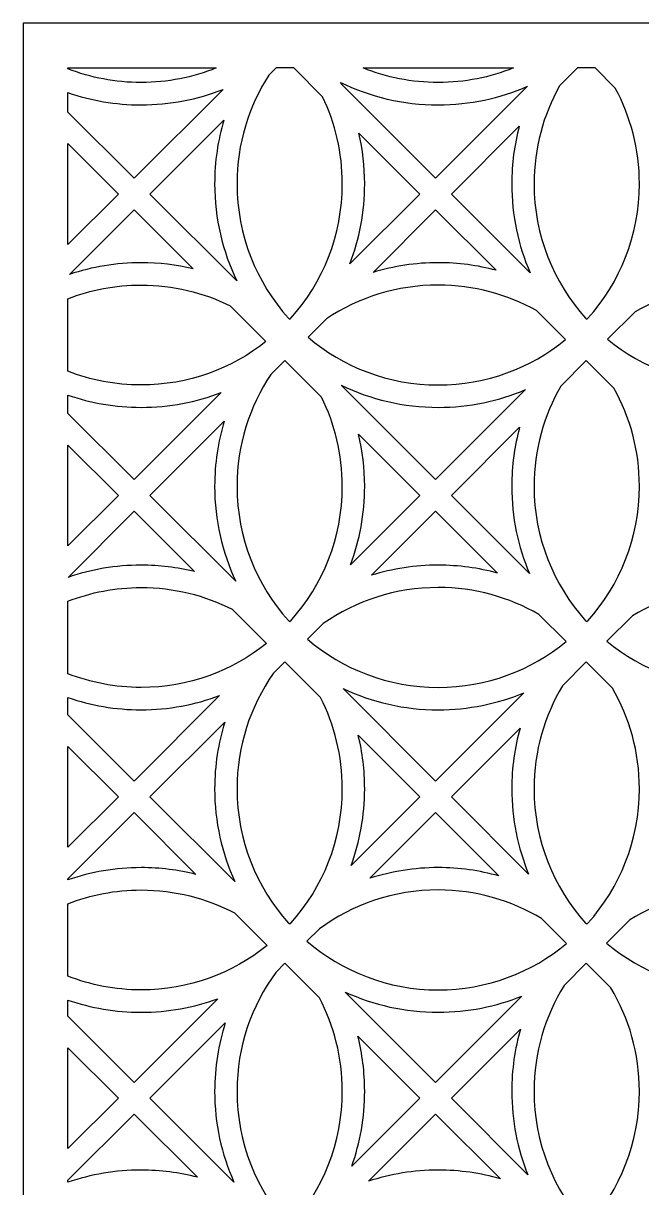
# Model space of a CAD drawing. Header units: centimetres. Extents: x -21.5 to -16.8, y -9 to 9.
# Drawn here: x -21.462 to -18.996, y 4.359 to 9.001 of the extents above; entities that cross this region are included whole.
import ezdxf

# ---------------------------------------------------------------- set-up
doc = ezdxf.new("R2010")
doc.units = ezdxf.units.CM
doc.header["$MEASUREMENT"] = 0
doc.layers.add('layer 1', color=7, linetype='Continuous')

msp = doc.modelspace()

# ---------------------------------------------------------------- linework, layer by layer
at = {"layer": 'layer 1', "color": 250}
for points, knots in [([(-21.46152, -9.00021), (-21.46152, -9.00021), (-21.46152, -8.8791), (-21.46152, -8.8791), (-21.46152, -8.8791), (-21.46152, -8.8791), (-21.46152, -8.15456), (-21.46152, -8.15456), (-21.46152, -8.15456), (-21.46152, -8.15456), (-21.46152, -7.9634), (-21.46152, -7.9634), (-21.46152, -7.9634), (-21.46152, -7.9634), (-21.46152, -7.86883), (-21.46152, -7.86883), (-21.46152, -7.86883), (-21.46152, -7.86883), (-21.46152, -7.67766), (-21.46152, -7.67766), (-21.46152, -7.67766), (-21.46152, -7.67766), (-21.46152, -6.94883), (-21.46152, -6.94883), (-21.46152, -6.94883), (-21.46152, -6.94883), (-21.46152, -6.7577), (-21.46152, -6.7577), (-21.46152, -6.7577), (-21.46152, -6.7577), (-21.46152, -6.66312), (-21.46152, -6.66312), (-21.46152, -6.66312), (-21.46152, -6.66312), (-21.46152, -6.47189), (-21.46152, -6.47189), (-21.46152, -6.47189), (-21.46152, -6.47189), (-21.46152, -5.7432), (-21.46152, -5.7432), (-21.46152, -5.7432), (-21.46152, -5.7432), (-21.46152, -5.55199), (-21.46152, -5.55199), (-21.46152, -5.55199), (-21.46152, -5.55199), (-21.46152, -5.45741), (-21.46152, -5.45741), (-21.46152, -5.45741), (-21.46152, -5.45741), (-21.46152, -5.26631), (-21.46152, -5.26631), (-21.46152, -5.26631), (-21.46152, -5.26631), (-21.46152, -4.53748), (-21.46152, -4.53748), (-21.46152, -4.53748), (-21.46152, -4.53748), (-21.46152, -4.34628), (-21.46152, -4.34628), (-21.46152, -4.34628), (-21.46152, -4.34628), (-21.46152, -4.2517), (-21.46152, -4.2517), (-21.46152, -4.2517), (-21.46152, -4.2517), (-21.46152, -4.06049), (-21.46152, -4.06049), (-21.46152, -4.06049), (-21.46152, -4.06049), (-21.46152, -3.33171), (-21.46152, -3.33171), (-21.46152, -3.33171), (-21.46152, -3.33171), (-21.46152, -3.14057), (-21.46152, -3.14057), (-21.46152, -3.14057), (-21.46152, -3.14057), (-21.46152, -3.04599), (-21.46152, -3.04599), (-21.46152, -3.04599), (-21.46152, -3.04599), (-21.46152, -2.85482), (-21.46152, -2.85482), (-21.46152, -2.85482), (-21.46152, -2.85482), (-21.46152, -2.12608), (-21.46152, -2.12608), (-21.46152, -2.12608), (-21.46152, -2.12608), (-21.46152, -1.93486), (-21.46152, -1.93486), (-21.46152, -1.93486), (-21.46152, -1.93486), (-21.46152, -1.84028), (-21.46152, -1.84028), (-21.46152, -1.84028), (-21.46152, -1.84028), (-21.46152, -1.6491), (-21.46152, -1.6491), (-21.46152, -1.6491), (-21.46152, -1.6491), (-21.46152, -0.92028), (-21.46152, -0.92028), (-21.46152, -0.92028), (-21.46152, -0.92028), (-21.46152, -0.72915), (-21.46152, -0.72915), (-21.46152, -0.72915), (-21.46152, -0.72915), (-21.46152, -0.63457), (-21.46152, -0.63457), (-21.46152, -0.63457), (-21.46152, -0.63457), (-21.46152, -0.44337), (-21.46152, -0.44337), (-21.46152, -0.44337), (-21.46152, -0.44337), (-21.46152, 0.28533), (-21.46152, 0.28533), (-21.46152, 0.28533), (-21.46152, 0.28533), (-21.46152, 0.47656), (-21.46152, 0.47656), (-21.46152, 0.47656), (-21.46152, 0.47656), (-21.46152, 0.57114), (-21.46152, 0.57114), (-21.46152, 0.57114), (-21.46152, 0.57114), (-21.46152, 0.76231), (-21.46152, 0.76231), (-21.46152, 0.76231), (-21.46152, 0.76231), (-21.46152, 1.49051), (-21.46152, 1.49051), (-21.46152, 1.49051), (-21.46152, 1.49051), (-21.46152, 1.68227), (-21.46152, 1.68227), (-21.46152, 1.68227), (-21.46152, 1.68227), (-21.46152, 1.77685), (-21.46152, 1.77685), (-21.46152, 1.77685), (-21.46152, 1.77685), (-21.46152, 1.96797), (-21.46152, 1.96797), (-21.46152, 1.96797), (-21.46152, 1.96797), (-21.46152, 2.69195), (-21.46152, 2.69195), (-21.46152, 2.69195), (-21.46152, 2.69195), (-21.46152, 2.88798), (-21.46152, 2.88798), (-21.46152, 2.88798), (-21.46152, 2.88798), (-21.46152, 2.98256), (-21.46152, 2.98256), (-21.46152, 2.98256), (-21.46152, 2.98256), (-21.46152, 3.17371), (-21.46152, 3.17371), (-21.46152, 3.17371), (-21.46152, 3.17371), (-21.46152, 3.89339), (-21.46152, 3.89339), (-21.46152, 3.89339), (-21.46152, 3.89339), (-21.46152, 4.09369), (-21.46152, 4.09369), (-21.46152, 4.09369), (-21.46152, 4.09369), (-21.46152, 4.18826), (-21.46152, 4.18826), (-21.46152, 4.18826), (-21.46152, 4.18826), (-21.46152, 4.37942), (-21.46152, 4.37942), (-21.46152, 4.37942), (-21.46152, 4.37942), (-21.46152, 5.09483), (-21.46152, 5.09483), (-21.46152, 5.09483), (-21.46152, 5.09483), (-21.46152, 5.2994), (-21.46152, 5.2994), (-21.46152, 5.2994), (-21.46152, 5.2994), (-21.46152, 5.39397), (-21.46152, 5.39397), (-21.46152, 5.39397), (-21.46152, 5.39397), (-21.46152, 5.58508), (-21.46152, 5.58508), (-21.46152, 5.58508), (-21.46152, 5.58508), (-21.46152, 6.29628), (-21.46152, 6.29628), (-21.46152, 6.29628), (-21.46152, 6.29628), (-21.46152, 6.50511), (-21.46152, 6.50511), (-21.46152, 6.50511), (-21.46152, 6.50511), (-21.46152, 6.59968), (-21.46152, 6.59968), (-21.46152, 6.59968), (-21.46152, 6.59968), (-21.46152, 6.79088), (-21.46152, 6.79088), (-21.46152, 6.79088), (-21.46152, 6.79088), (-21.46152, 7.49772), (-21.46152, 7.49772), (-21.46152, 7.49772), (-21.46152, 7.49772), (-21.46152, 7.71082), (-21.46152, 7.71082), (-21.46152, 7.71082), (-21.46152, 7.71082), (-21.46152, 7.80534), (-21.46152, 7.80534), (-21.46152, 7.80534), (-21.46152, 7.80534), (-21.46152, 7.99654), (-21.46152, 7.99654), (-21.46152, 7.99654), (-21.46152, 7.99654), (-21.46152, 8.69916), (-21.46152, 8.69916), (-21.46152, 8.69916), (-21.46152, 8.69916), (-21.46152, 8.91653), (-21.46152, 8.91653), (-21.46152, 8.91653), (-21.46152, 8.91653), (-21.46152, 9.00077), (-21.46152, 9.00077), (-21.46152, 9.00077), (-21.46152, 9.00077), (-20.56169, 9.00077), (-20.56169, 9.00077), (-20.56169, 9.00077), (-20.56169, 9.00077), (-20.27582, 9.00077), (-20.27582, 9.00077), (-20.27582, 9.00077), (-20.27582, 9.00077), (-19.36025, 9.00077), (-19.36025, 9.00077), (-19.36025, 9.00077), (-19.36025, 9.00077), (-19.07437, 9.00077), (-19.07437, 9.00077), (-19.07437, 9.00077), (-19.07437, 9.00077), (-18.15881, 9.00077), (-18.15881, 9.00077), (-18.15881, 9.00077), (-18.15881, 9.00077), (-17.87293, 9.00077), (-17.87293, 9.00077), (-17.87293, 9.00077), (-17.87293, 9.00077), (-16.95736, 9.00077), (-16.95736, 9.00077), (-16.95736, 9.00077), (-16.95736, 9.00077), (-16.7979, 9.00077), (-16.7979, 9.00077), (-16.7979, 9.00077), (-16.7979, 9.00077), (-16.7979, 8.84131), (-16.7979, 8.84131), (-16.7979, 8.84131), (-16.7979, 8.84131), (-16.7979, 7.87926), (-16.7979, 7.87926), (-16.7979, 7.87926), (-16.7979, 7.87926), (-16.7979, 7.63699), (-16.7979, 7.63699), (-16.7979, 7.63699), (-16.7979, 7.63699), (-16.7979, 6.67355), (-16.7979, 6.67355), (-16.7979, 6.67355), (-16.7979, 6.67355), (-16.7979, 6.43121), (-16.7979, 6.43121), (-16.7979, 6.43121), (-16.7979, 6.43121), (-16.7979, 5.46784), (-16.7979, 5.46784), (-16.7979, 5.46784), (-16.7979, 5.46784), (-16.7979, 5.22553), (-16.7979, 5.22553), (-16.7979, 5.22553), (-16.7979, 5.22553), (-16.7979, 4.26213), (-16.7979, 4.26213), (-16.7979, 4.26213), (-16.7979, 4.26213), (-16.7979, 4.01986), (-16.7979, 4.01986), (-16.7979, 4.01986), (-16.7979, 4.01986), (-16.7979, 3.05645), (-16.7979, 3.05645), (-16.7979, 3.05645), (-16.7979, 3.05645), (-16.7979, 2.81414), (-16.7979, 2.81414), (-16.7979, 2.81414), (-16.7979, 2.81414), (-16.7979, 1.85075), (-16.7979, 1.85075), (-16.7979, 1.85075), (-16.7979, 1.85075), (-16.7979, 1.60839), (-16.7979, 1.60839), (-16.7979, 1.60839), (-16.7979, 1.60839), (-16.7979, 0.64502), (-16.7979, 0.64502), (-16.7979, 0.64502), (-16.7979, 0.64502), (-16.7979, 0.40266), (-16.7979, 0.40266), (-16.7979, 0.40266), (-16.7979, 0.40266), (-16.7979, -0.5607), (-16.7979, -0.5607), (-16.7979, -0.5607), (-16.7979, -0.5607), (-16.7979, -0.80306), (-16.7979, -0.80306), (-16.7979, -0.80306), (-16.7979, -0.80306), (-16.7979, -1.76645), (-16.7979, -1.76645), (-16.7979, -1.76645), (-16.7979, -1.76645), (-16.7979, -2.00875), (-16.7979, -2.00875), (-16.7979, -2.00875), (-16.7979, -2.00875), (-16.7979, -2.97215), (-16.7979, -2.97215), (-16.7979, -2.97215), (-16.7979, -2.97215), (-16.7979, -3.21441), (-16.7979, -3.21441), (-16.7979, -3.21441), (-16.7979, -3.21441), (-16.7979, -4.17782), (-16.7979, -4.17782), (-16.7979, -4.17782), (-16.7979, -4.17782), (-16.7979, -4.4201), (-16.7979, -4.4201), (-16.7979, -4.4201), (-16.7979, -4.4201), (-16.7979, -5.38351), (-16.7979, -5.38351), (-16.7979, -5.38351), (-16.7979, -5.38351), (-16.7979, -5.62586), (-16.7979, -5.62586), (-16.7979, -5.62586), (-16.7979, -5.62586), (-16.7979, -6.58922), (-16.7979, -6.58922), (-16.7979, -6.58922), (-16.7979, -6.58922), (-16.7979, -6.83158), (-16.7979, -6.83158), (-16.7979, -6.83158), (-16.7979, -6.83158), (-16.7979, -7.79495), (-16.7979, -7.79495), (-16.7979, -7.79495), (-16.7979, -7.79495), (-16.7979, -8.03731), (-16.7979, -8.03731), (-16.7979, -8.03731), (-16.7979, -8.03731), (-16.7979, -9.00021), (-16.7979, -9.00021), (-16.7979, -9.00021), (-16.7979, -9.00021), (-16.85199, -9.00021), (-16.85199, -9.00021), (-16.85199, -9.00021), (-16.85199, -9.00021), (-17.09476, -9.00021), (-17.09476, -9.00021), (-17.09476, -9.00021), (-17.09476, -9.00021), (-17.78354, -9.00021), (-17.78354, -9.00021), (-17.78354, -9.00021), (-17.78354, -9.00021), (-17.98178, -9.00021), (-17.98178, -9.00021), (-17.98178, -9.00021), (-17.98178, -9.00021), (-18.05343, -9.00021), (-18.05343, -9.00021), (-18.05343, -9.00021), (-18.05343, -9.00021), (-18.27897, -9.00021), (-18.27897, -9.00021), (-18.27897, -9.00021), (-18.27897, -9.00021), (-18.96772, -9.00021), (-18.96772, -9.00021), (-18.96772, -9.00021), (-18.96772, -9.00021), (-19.17975, -9.00021), (-19.17975, -9.00021), (-19.17975, -9.00021), (-19.17975, -9.00021), (-19.25487, -9.00021), (-19.25487, -9.00021), (-19.25487, -9.00021), (-19.25487, -9.00021), (-19.46325, -9.00021), (-19.46325, -9.00021), (-19.46325, -9.00021), (-19.46325, -9.00021), (-20.15197, -9.00021), (-20.15197, -9.00021), (-20.15197, -9.00021), (-20.15197, -9.00021), (-20.38119, -9.00021), (-20.38119, -9.00021), (-20.38119, -9.00021), (-20.38119, -9.00021), (-20.44915, -9.00021), (-20.44915, -9.00021), (-20.44915, -9.00021), (-20.44915, -9.00021), (-20.64745, -9.00021), (-20.64745, -9.00021), (-20.64745, -9.00021), (-20.64745, -9.00021), (-21.33629, -9.00021), (-21.33629, -9.00021), (-21.33629, -9.00021), (-21.33629, -9.00021), (-21.46152, -9.00021), (-21.46152, -9.00021)], [0, 0, 0, 0, 0.0086957, 0.0086957, 0.0086957, 0.0086957, 0.0173913, 0.0173913, 0.0173913, 0.0173913, 0.026087, 0.026087, 0.026087, 0.026087, 0.0347826, 0.0347826, 0.0347826, 0.0347826, 0.0434783, 0.0434783, 0.0434783, 0.0434783, 0.0521739, 0.0521739, 0.0521739, 0.0521739, 0.0608696, 0.0608696, 0.0608696, 0.0608696, 0.0695652, 0.0695652, 0.0695652, 0.0695652, 0.0782609, 0.0782609, 0.0782609, 0.0782609, 0.0869565, 0.0869565, 0.0869565, 0.0869565, 0.0956522, 0.0956522, 0.0956522, 0.0956522, 0.1043478, 0.1043478, 0.1043478, 0.1043478, 0.1130435, 0.1130435, 0.1130435, 0.1130435, 0.1217391, 0.1217391, 0.1217391, 0.1217391, 0.1304348, 0.1304348, 0.1304348, 0.1304348, 0.1391304, 0.1391304, 0.1391304, 0.1391304, 0.1478261, 0.1478261, 0.1478261, 0.1478261, 0.1565217, 0.1565217, 0.1565217, 0.1565217, 0.1652174, 0.1652174, 0.1652174, 0.1652174, 0.173913, 0.173913, 0.173913, 0.173913, 0.1826087, 0.1826087, 0.1826087, 0.1826087, 0.1913043, 0.1913043, 0.1913043, 0.1913043, 0.2, 0.2, 0.2, 0.2, 0.2086957, 0.2086957, 0.2086957, 0.2086957, 0.2173913, 0.2173913, 0.2173913, 0.2173913, 0.226087, 0.226087, 0.226087, 0.226087, 0.2347826, 0.2347826, 0.2347826, 0.2347826, 0.2434783, 0.2434783, 0.2434783, 0.2434783, 0.2521739, 0.2521739, 0.2521739, 0.2521739, 0.2608696, 0.2608696, 0.2608696, 0.2608696, 0.2695652, 0.2695652, 0.2695652, 0.2695652, 0.2782609, 0.2782609, 0.2782609, 0.2782609, 0.2869565, 0.2869565, 0.2869565, 0.2869565, 0.2956522, 0.2956522, 0.2956522, 0.2956522, 0.3043478, 0.3043478, 0.3043478, 0.3043478, 0.3130435, 0.3130435, 0.3130435, 0.3130435, 0.3217391, 0.3217391, 0.3217391, 0.3217391, 0.3304348, 0.3304348, 0.3304348, 0.3304348, 0.3391304, 0.3391304, 0.3391304, 0.3391304, 0.3478261, 0.3478261, 0.3478261, 0.3478261, 0.3565217, 0.3565217, 0.3565217, 0.3565217, 0.3652174, 0.3652174, 0.3652174, 0.3652174, 0.373913, 0.373913, 0.373913, 0.373913, 0.3826087, 0.3826087, 0.3826087, 0.3826087, 0.3913043, 0.3913043, 0.3913043, 0.3913043, 0.4, 0.4, 0.4, 0.4, 0.4086957, 0.4086957, 0.4086957, 0.4086957, 0.4173913, 0.4173913, 0.4173913, 0.4173913, 0.426087, 0.426087, 0.426087, 0.426087, 0.4347826, 0.4347826, 0.4347826, 0.4347826, 0.4434783, 0.4434783, 0.4434783, 0.4434783, 0.4521739, 0.4521739, 0.4521739, 0.4521739, 0.4608696, 0.4608696, 0.4608696, 0.4608696, 0.4695652, 0.4695652, 0.4695652, 0.4695652, 0.4782609, 0.4782609, 0.4782609, 0.4782609, 0.4869565, 0.4869565, 0.4869565, 0.4869565, 0.4956522, 0.4956522, 0.4956522, 0.4956522, 0.5043478, 0.5043478, 0.5043478, 0.5043478, 0.5130435, 0.5130435, 0.5130435, 0.5130435, 0.5217391, 0.5217391, 0.5217391, 0.5217391, 0.5304348, 0.5304348, 0.5304348, 0.5304348, 0.5391304, 0.5391304, 0.5391304, 0.5391304, 0.5478261, 0.5478261, 0.5478261, 0.5478261, 0.5565217, 0.5565217, 0.5565217, 0.5565217, 0.5652174, 0.5652174, 0.5652174, 0.5652174, 0.573913, 0.573913, 0.573913, 0.573913, 0.5826087, 0.5826087, 0.5826087, 0.5826087, 0.5913043, 0.5913043, 0.5913043, 0.5913043, 0.6, 0.6, 0.6, 0.6, 0.6086957, 0.6086957, 0.6086957, 0.6086957, 0.6173913, 0.6173913, 0.6173913, 0.6173913, 0.626087, 0.626087, 0.626087, 0.626087, 0.6347826, 0.6347826, 0.6347826, 0.6347826, 0.6434783, 0.6434783, 0.6434783, 0.6434783, 0.6521739, 0.6521739, 0.6521739, 0.6521739, 0.6608696, 0.6608696, 0.6608696, 0.6608696, 0.6695652, 0.6695652, 0.6695652, 0.6695652, 0.6782609, 0.6782609, 0.6782609, 0.6782609, 0.6869565, 0.6869565, 0.6869565, 0.6869565, 0.6956522, 0.6956522, 0.6956522, 0.6956522, 0.7043478, 0.7043478, 0.7043478, 0.7043478, 0.7130435, 0.7130435, 0.7130435, 0.7130435, 0.7217391, 0.7217391, 0.7217391, 0.7217391, 0.7304348, 0.7304348, 0.7304348, 0.7304348, 0.7391304, 0.7391304, 0.7391304, 0.7391304, 0.7478261, 0.7478261, 0.7478261, 0.7478261, 0.7565217, 0.7565217, 0.7565217, 0.7565217, 0.7652174, 0.7652174, 0.7652174, 0.7652174, 0.773913, 0.773913, 0.773913, 0.773913, 0.7826087, 0.7826087, 0.7826087, 0.7826087, 0.7913043, 0.7913043, 0.7913043, 0.7913043, 0.8, 0.8, 0.8, 0.8, 0.8086957, 0.8086957, 0.8086957, 0.8086957, 0.8173913, 0.8173913, 0.8173913, 0.8173913, 0.826087, 0.826087, 0.826087, 0.826087, 0.8347826, 0.8347826, 0.8347826, 0.8347826, 0.8434783, 0.8434783, 0.8434783, 0.8434783, 0.8521739, 0.8521739, 0.8521739, 0.8521739, 0.8608696, 0.8608696, 0.8608696, 0.8608696, 0.8695652, 0.8695652, 0.8695652, 0.8695652, 0.8782609, 0.8782609, 0.8782609, 0.8782609, 0.8869565, 0.8869565, 0.8869565, 0.8869565, 0.8956522, 0.8956522, 0.8956522, 0.8956522, 0.9043478, 0.9043478, 0.9043478, 0.9043478, 0.9130435, 0.9130435, 0.9130435, 0.9130435, 0.9217391, 0.9217391, 0.9217391, 0.9217391, 0.9304348, 0.9304348, 0.9304348, 0.9304348, 0.9391304, 0.9391304, 0.9391304, 0.9391304, 0.9478261, 0.9478261, 0.9478261, 0.9478261, 0.9565217, 0.9565217, 0.9565217, 0.9565217, 0.9652174, 0.9652174, 0.9652174, 0.9652174, 0.973913, 0.973913, 0.973913, 0.973913, 0.9826087, 0.9826087, 0.9826087, 0.9826087, 1, 1, 1, 1]), ([(-21.2833, 8.81927), (-21.19296, 8.78401), (-21.09466, 8.76464), (-20.99186, 8.76464), (-20.99186, 8.76464), (-20.88591, 8.76464), (-20.78476, 8.7852), (-20.69217, 8.82254), (-20.69217, 8.82254), (-20.69217, 8.82254), (-21.2833, 8.82254), (-21.2833, 8.82254), (-21.2833, 8.82254), (-21.2833, 8.82254), (-21.2833, 8.81927), (-21.2833, 8.81927)], [0, 0, 0, 0, 0.2, 0.2, 0.2, 0.2, 0.4, 0.4, 0.4, 0.4, 0.6, 0.6, 0.6, 0.6, 1, 1, 1, 1]), ([(-20.60963, 8.36096), (-20.60963, 8.52026), (-20.56316, 8.66872), (-20.48304, 8.79354), (-20.48304, 8.79354), (-20.48304, 8.79354), (-20.45404, 8.82254), (-20.45404, 8.82254), (-20.45404, 8.82254), (-20.45404, 8.82254), (-20.38346, 8.82254), (-20.38346, 8.82254), (-20.38346, 8.82254), (-20.38346, 8.82254), (-20.26839, 8.70747), (-20.26839, 8.70747), (-20.26839, 8.70747), (-20.21805, 8.60258), (-20.18983, 8.48506), (-20.18983, 8.36096), (-20.18983, 8.36096), (-20.18983, 8.15494), (-20.26758, 7.96707), (-20.39529, 7.82502), (-20.39529, 7.82502), (-20.39677, 7.82372), (-20.39825, 7.82241), (-20.39972, 7.8211), (-20.39972, 7.8211), (-20.40123, 7.82245), (-20.40275, 7.82379), (-20.40427, 7.82512), (-20.40427, 7.82512), (-20.53192, 7.96717), (-20.60963, 8.15499), (-20.60963, 8.36096)], [0, 0, 0, 0, 0.1, 0.1, 0.1, 0.1, 0.2, 0.2, 0.2, 0.2, 0.3, 0.3, 0.3, 0.3, 0.4, 0.4, 0.4, 0.4, 0.5, 0.5, 0.5, 0.5, 0.6, 0.6, 0.6, 0.6, 0.7, 0.7, 0.7, 0.7, 0.8, 0.8, 0.8, 0.8, 1, 1, 1, 1]), ([(-20.10722, 8.82254), (-20.01465, 8.78521), (-19.91353, 8.76464), (-19.80761, 8.76464), (-19.80761, 8.76464), (-19.70169, 8.76464), (-19.60057, 8.78521), (-19.508, 8.82254), (-19.508, 8.82254), (-19.508, 8.82254), (-20.10722, 8.82254), (-20.10722, 8.82254)], [0, 0, 0, 0, 0.25, 0.25, 0.25, 0.25, 0.5, 0.5, 0.5, 0.5, 1, 1, 1, 1]), ([(-19.42538, 8.36096), (-19.42538, 8.50247), (-19.38867, 8.63541), (-19.32432, 8.75083), (-19.32432, 8.75083), (-19.32432, 8.75083), (-19.2526, 8.82254), (-19.2526, 8.82254), (-19.2526, 8.82254), (-19.2526, 8.82254), (-19.18202, 8.82254), (-19.18202, 8.82254), (-19.18202, 8.82254), (-19.18202, 8.82254), (-19.10207, 8.74259), (-19.10207, 8.74259), (-19.10207, 8.74259), (-19.04054, 8.6291), (-19.00558, 8.4991), (-19.00558, 8.36096), (-19.00558, 8.36096), (-19.00558, 8.15494), (-19.08333, 7.96706), (-19.21105, 7.82501), (-19.21105, 7.82501), (-19.21253, 7.82371), (-19.214, 7.82241), (-19.21547, 7.8211), (-19.21547, 7.8211), (-19.21698, 7.82245), (-19.21851, 7.82379), (-19.22003, 7.82513), (-19.22003, 7.82513), (-19.34768, 7.96718), (-19.42538, 8.155), (-19.42538, 8.36096)], [0, 0, 0, 0, 0.1, 0.1, 0.1, 0.1, 0.2, 0.2, 0.2, 0.2, 0.3, 0.3, 0.3, 0.3, 0.4, 0.4, 0.4, 0.4, 0.5, 0.5, 0.5, 0.5, 0.6, 0.6, 0.6, 0.6, 0.7, 0.7, 0.7, 0.7, 0.8, 0.8, 0.8, 0.8, 1, 1, 1, 1]), ([(-20.66534, 8.73728), (-20.76645, 8.69742), (-20.8766, 8.67553), (-20.99186, 8.67553), (-20.99186, 8.67553), (-21.09392, 8.67553), (-21.19197, 8.69272), (-21.2833, 8.72433), (-21.2833, 8.72433), (-21.2833, 8.72433), (-21.2833, 8.64696), (-21.2833, 8.64696), (-21.2833, 8.64696), (-21.2833, 8.64696), (-21.01947, 8.38314), (-21.01947, 8.38314), (-21.01947, 8.38314), (-21.01947, 8.38314), (-20.66534, 8.73728), (-20.66534, 8.73728)], [0, 0, 0, 0, 0.1666667, 0.1666667, 0.1666667, 0.1666667, 0.3333333, 0.3333333, 0.3333333, 0.3333333, 0.5, 0.5, 0.5, 0.5, 0.6666667, 0.6666667, 0.6666667, 0.6666667, 1, 1, 1, 1]), ([(-19.45157, 8.7496), (-19.56063, 8.70199), (-19.68103, 8.67553), (-19.80761, 8.67553), (-19.80761, 8.67553), (-19.94747, 8.67553), (-20.0798, 8.70779), (-20.19759, 8.76525), (-20.19759, 8.76525), (-20.19672, 8.76353), (-20.19584, 8.76181), (-20.19498, 8.76008), (-20.19498, 8.76008), (-20.19498, 8.76008), (-19.81803, 8.38314), (-19.81803, 8.38314), (-19.81803, 8.38314), (-19.81803, 8.38314), (-19.45157, 8.7496), (-19.45157, 8.7496)], [0, 0, 0, 0, 0.1666667, 0.1666667, 0.1666667, 0.1666667, 0.3333333, 0.3333333, 0.3333333, 0.3333333, 0.5, 0.5, 0.5, 0.5, 0.6666667, 0.6666667, 0.6666667, 0.6666667, 1, 1, 1, 1]), ([(-20.69874, 8.36096), (-20.69874, 8.44905), (-20.6859, 8.53415), (-20.66207, 8.61452), (-20.66207, 8.61452), (-20.66207, 8.61452), (-20.95646, 8.32012), (-20.95646, 8.32012), (-20.95646, 8.32012), (-20.95646, 8.32012), (-20.61073, 7.97439), (-20.61073, 7.97439), (-20.61073, 7.97439), (-20.66713, 8.09133), (-20.69874, 8.22246), (-20.69874, 8.36096)], [0, 0, 0, 0, 0.2, 0.2, 0.2, 0.2, 0.4, 0.4, 0.4, 0.4, 0.6, 0.6, 0.6, 0.6, 1, 1, 1, 1]), ([(-19.5145, 8.36096), (-19.5145, 8.44036), (-19.50405, 8.51731), (-19.48456, 8.59059), (-19.48456, 8.59059), (-19.48456, 8.59059), (-19.75502, 8.32012), (-19.75502, 8.32012), (-19.75502, 8.32012), (-19.75502, 8.32012), (-19.44091, 8.00601), (-19.44091, 8.00601), (-19.44091, 8.00601), (-19.48821, 8.11479), (-19.5145, 8.2348), (-19.5145, 8.36096)], [0, 0, 0, 0, 0.2, 0.2, 0.2, 0.2, 0.4, 0.4, 0.4, 0.4, 0.6, 0.6, 0.6, 0.6, 1, 1, 1, 1]), ([(-20.12368, 8.56276), (-20.10866, 8.49792), (-20.10072, 8.43036), (-20.10072, 8.36096), (-20.10072, 8.36096), (-20.10072, 8.2483), (-20.12168, 8.14055), (-20.15984, 8.04132), (-20.15984, 8.04132), (-20.15984, 8.04132), (-19.88104, 8.32012), (-19.88104, 8.32012), (-19.88104, 8.32012), (-19.88104, 8.32012), (-20.12368, 8.56276), (-20.12368, 8.56276)], [0, 0, 0, 0, 0.2, 0.2, 0.2, 0.2, 0.4, 0.4, 0.4, 0.4, 0.6, 0.6, 0.6, 0.6, 1, 1, 1, 1]), ([(-21.2833, 8.11932), (-21.2833, 8.11932), (-21.08249, 8.32012), (-21.08249, 8.32012), (-21.08249, 8.32012), (-21.08249, 8.32012), (-21.2833, 8.52093), (-21.2833, 8.52093), (-21.2833, 8.52093), (-21.2833, 8.52093), (-21.2833, 8.11932), (-21.2833, 8.11932)], [0, 0, 0, 0, 0.25, 0.25, 0.25, 0.25, 0.5, 0.5, 0.5, 0.5, 1, 1, 1, 1]), ([(-21.27674, 7.99985), (-21.18729, 8.03003), (-21.09148, 8.04639), (-20.99186, 8.04639), (-20.99186, 8.04639), (-20.92043, 8.04639), (-20.85098, 8.03793), (-20.78441, 8.02204), (-20.78441, 8.02204), (-20.78441, 8.02204), (-21.01947, 8.25711), (-21.01947, 8.25711), (-21.01947, 8.25711), (-21.01947, 8.25711), (-21.27674, 7.99985), (-21.27674, 7.99985)], [0, 0, 0, 0, 0.2, 0.2, 0.2, 0.2, 0.4, 0.4, 0.4, 0.4, 0.6, 0.6, 0.6, 0.6, 1, 1, 1, 1]), ([(-20.06724, 8.0079), (-19.98509, 8.0329), (-19.89792, 8.04639), (-19.80761, 8.04639), (-19.80761, 8.04639), (-19.7279, 8.04639), (-19.65066, 8.03586), (-19.57714, 8.01622), (-19.57714, 8.01622), (-19.57714, 8.01622), (-19.81803, 8.25711), (-19.81803, 8.25711), (-19.81803, 8.25711), (-19.81803, 8.25711), (-20.06724, 8.0079), (-20.06724, 8.0079)], [0, 0, 0, 0, 0.2, 0.2, 0.2, 0.2, 0.4, 0.4, 0.4, 0.4, 0.6, 0.6, 0.6, 0.6, 1, 1, 1, 1]), ([(-21.2833, 7.61356), (-21.19296, 7.5783), (-21.09466, 7.55893), (-20.99186, 7.55893), (-20.99186, 7.55893), (-20.80391, 7.55893), (-20.63106, 7.62364), (-20.49432, 7.73196), (-20.49432, 7.73196), (-20.49432, 7.73196), (-20.63693, 7.87457), (-20.63693, 7.87457), (-20.63693, 7.87457), (-20.74394, 7.92749), (-20.86442, 7.95727), (-20.99186, 7.95727), (-20.99186, 7.95727), (-21.09467, 7.95727), (-21.19296, 7.93789), (-21.2833, 7.90262), (-21.2833, 7.90262), (-21.2833, 7.90262), (-21.2833, 7.61356), (-21.2833, 7.61356)], [0, 0, 0, 0, 0.1428571, 0.1428571, 0.1428571, 0.1428571, 0.2857143, 0.2857143, 0.2857143, 0.2857143, 0.4285714, 0.4285714, 0.4285714, 0.4285714, 0.5714286, 0.5714286, 0.5714286, 0.5714286, 0.7142857, 0.7142857, 0.7142857, 0.7142857, 1, 1, 1, 1]), ([(-19.30055, 7.73963), (-19.43875, 7.62671), (-19.61527, 7.55893), (-19.80761, 7.55893), (-19.80761, 7.55893), (-20.00527, 7.55893), (-20.18622, 7.63051), (-20.32603, 7.74911), (-20.32603, 7.74911), (-20.32603, 7.74911), (-20.25268, 7.82246), (-20.25268, 7.82246), (-20.25268, 7.82246), (-20.12533, 7.9076), (-19.97226, 7.95727), (-19.80761, 7.95727), (-19.80761, 7.95727), (-19.66553, 7.95727), (-19.5321, 7.92026), (-19.41634, 7.85542), (-19.41634, 7.85542), (-19.41634, 7.85542), (-19.30055, 7.73963), (-19.30055, 7.73963)], [0, 0, 0, 0, 0.1428571, 0.1428571, 0.1428571, 0.1428571, 0.2857143, 0.2857143, 0.2857143, 0.2857143, 0.4285714, 0.4285714, 0.4285714, 0.4285714, 0.5714286, 0.5714286, 0.5714286, 0.5714286, 0.7142857, 0.7142857, 0.7142857, 0.7142857, 1, 1, 1, 1]), ([(-18.10692, 7.74744), (-18.24647, 7.62985), (-18.42663, 7.55893), (-18.62336, 7.55893), (-18.62336, 7.55893), (-18.81663, 7.55893), (-18.99396, 7.62734), (-19.13244, 7.74126), (-19.13244, 7.74126), (-19.13244, 7.74126), (-19.02293, 7.85077), (-19.02293, 7.85077), (-19.02293, 7.85077), (-18.90528, 7.91851), (-18.76884, 7.95727), (-18.62336, 7.95727), (-18.62336, 7.95727), (-18.46329, 7.95727), (-18.31417, 7.91033), (-18.18897, 7.8295), (-18.18897, 7.8295), (-18.18897, 7.8295), (-18.10692, 7.74744), (-18.10692, 7.74744)], [0, 0, 0, 0, 0.1428571, 0.1428571, 0.1428571, 0.1428571, 0.2857143, 0.2857143, 0.2857143, 0.2857143, 0.4285714, 0.4285714, 0.4285714, 0.4285714, 0.5714286, 0.5714286, 0.5714286, 0.5714286, 0.7142857, 0.7142857, 0.7142857, 0.7142857, 1, 1, 1, 1]), ([(-20.60963, 7.15525), (-20.60963, 7.3199), (-20.55996, 7.47298), (-20.47482, 7.60032), (-20.47482, 7.60032), (-20.47482, 7.60032), (-20.41875, 7.65639), (-20.41875, 7.65639), (-20.41875, 7.65639), (-20.41875, 7.65639), (-20.27253, 7.51017), (-20.27253, 7.51017), (-20.27253, 7.51017), (-20.21962, 7.40316), (-20.18983, 7.28268), (-20.18983, 7.15525), (-20.18983, 7.15525), (-20.18983, 6.94923), (-20.26757, 6.76135), (-20.39529, 6.61931), (-20.39529, 6.61931), (-20.39677, 6.61801), (-20.39823, 6.61671), (-20.3997, 6.61541), (-20.3997, 6.61541), (-20.40126, 6.6168), (-20.40283, 6.61819), (-20.40441, 6.61957), (-20.40441, 6.61957), (-20.53198, 6.7616), (-20.60963, 6.94936), (-20.60963, 7.15525)], [0, 0, 0, 0, 0.1111111, 0.1111111, 0.1111111, 0.1111111, 0.2222222, 0.2222222, 0.2222222, 0.2222222, 0.3333333, 0.3333333, 0.3333333, 0.3333333, 0.4444444, 0.4444444, 0.4444444, 0.4444444, 0.5555556, 0.5555556, 0.5555556, 0.5555556, 0.6666667, 0.6666667, 0.6666667, 0.6666667, 0.7777778, 0.7777778, 0.7777778, 0.7777778, 1, 1, 1, 1]), ([(-19.42538, 7.15525), (-19.42538, 7.30073), (-19.38663, 7.43717), (-19.31888, 7.55482), (-19.31888, 7.55482), (-19.31888, 7.55482), (-19.21731, 7.65639), (-19.21731, 7.65639), (-19.21731, 7.65639), (-19.21731, 7.65639), (-19.10744, 7.54652), (-19.10744, 7.54652), (-19.10744, 7.54652), (-19.04259, 7.43077), (-19.00558, 7.29733), (-19.00558, 7.15525), (-19.00558, 7.15525), (-19.00558, 6.94923), (-19.08333, 6.76136), (-19.21105, 6.6193), (-19.21105, 6.6193), (-19.21253, 6.618), (-19.21401, 6.61669), (-19.21548, 6.61538), (-19.21548, 6.61538), (-19.21696, 6.6167), (-19.21845, 6.61801), (-19.21994, 6.61932), (-19.21994, 6.61932), (-19.34764, 6.76138), (-19.42538, 6.94924), (-19.42538, 7.15525)], [0, 0, 0, 0, 0.1111111, 0.1111111, 0.1111111, 0.1111111, 0.2222222, 0.2222222, 0.2222222, 0.2222222, 0.3333333, 0.3333333, 0.3333333, 0.3333333, 0.4444444, 0.4444444, 0.4444444, 0.4444444, 0.5555556, 0.5555556, 0.5555556, 0.5555556, 0.6666667, 0.6666667, 0.6666667, 0.6666667, 0.7777778, 0.7777778, 0.7777778, 0.7777778, 1, 1, 1, 1]), ([(-20.67222, 7.52895), (-20.77145, 7.49079), (-20.8792, 7.46982), (-20.99186, 7.46982), (-20.99186, 7.46982), (-21.09392, 7.46982), (-21.19197, 7.48701), (-21.2833, 7.51863), (-21.2833, 7.51863), (-21.2833, 7.51863), (-21.2833, 7.44552), (-21.2833, 7.44552), (-21.2833, 7.44552), (-21.2833, 7.44552), (-21.01947, 7.18169), (-21.01947, 7.18169), (-21.01947, 7.18169), (-21.01947, 7.18169), (-20.67222, 7.52895), (-20.67222, 7.52895)], [0, 0, 0, 0, 0.1666667, 0.1666667, 0.1666667, 0.1666667, 0.3333333, 0.3333333, 0.3333333, 0.3333333, 0.5, 0.5, 0.5, 0.5, 0.6666667, 0.6666667, 0.6666667, 0.6666667, 1, 1, 1, 1]), ([(-19.45916, 7.54057), (-19.5662, 7.49503), (-19.68396, 7.46982), (-19.80761, 7.46982), (-19.80761, 7.46982), (-19.94611, 7.46982), (-20.07724, 7.50144), (-20.19418, 7.55784), (-20.19418, 7.55784), (-20.19418, 7.55784), (-19.81803, 7.18169), (-19.81803, 7.18169), (-19.81803, 7.18169), (-19.81803, 7.18169), (-19.45916, 7.54057), (-19.45916, 7.54057)], [0, 0, 0, 0, 0.2, 0.2, 0.2, 0.2, 0.4, 0.4, 0.4, 0.4, 0.6, 0.6, 0.6, 0.6, 1, 1, 1, 1]), ([(-20.69874, 7.15525), (-20.69874, 7.24556), (-20.68526, 7.33273), (-20.66026, 7.41488), (-20.66026, 7.41488), (-20.66026, 7.41488), (-20.95646, 7.11868), (-20.95646, 7.11868), (-20.95646, 7.11868), (-20.95646, 7.11868), (-20.61448, 6.7767), (-20.61448, 6.7767), (-20.61448, 6.7767), (-20.6685, 6.89161), (-20.69874, 7.01989), (-20.69874, 7.15525)], [0, 0, 0, 0, 0.2, 0.2, 0.2, 0.2, 0.4, 0.4, 0.4, 0.4, 0.6, 0.6, 0.6, 0.6, 1, 1, 1, 1]), ([(-19.5145, 7.15525), (-19.5145, 7.23676), (-19.5035, 7.31571), (-19.48297, 7.39073), (-19.48297, 7.39073), (-19.48297, 7.39073), (-19.75502, 7.11868), (-19.75502, 7.11868), (-19.75502, 7.11868), (-19.75502, 7.11868), (-19.44423, 6.80789), (-19.44423, 6.80789), (-19.44423, 6.80789), (-19.48947, 6.91464), (-19.5145, 7.03203), (-19.5145, 7.15525)], [0, 0, 0, 0, 0.2, 0.2, 0.2, 0.2, 0.4, 0.4, 0.4, 0.4, 0.6, 0.6, 0.6, 0.6, 1, 1, 1, 1]), ([(-20.12506, 7.3627), (-20.10918, 7.29613), (-20.10072, 7.22668), (-20.10072, 7.15525), (-20.10072, 7.15525), (-20.10072, 7.0452), (-20.12073, 6.93982), (-20.15723, 6.8425), (-20.15723, 6.8425), (-20.15723, 6.8425), (-19.88104, 7.11868), (-19.88104, 7.11868), (-19.88104, 7.11868), (-19.88104, 7.11868), (-20.12506, 7.3627), (-20.12506, 7.3627)], [0, 0, 0, 0, 0.2, 0.2, 0.2, 0.2, 0.4, 0.4, 0.4, 0.4, 0.6, 0.6, 0.6, 0.6, 1, 1, 1, 1]), ([(-21.2833, 6.91787), (-21.2833, 6.91787), (-21.08249, 7.11868), (-21.08249, 7.11868), (-21.08249, 7.11868), (-21.08249, 7.11868), (-21.2833, 7.31949), (-21.2833, 7.31949), (-21.2833, 7.31949), (-21.2833, 7.31949), (-21.2833, 6.91787), (-21.2833, 6.91787)], [0, 0, 0, 0, 0.25, 0.25, 0.25, 0.25, 0.5, 0.5, 0.5, 0.5, 1, 1, 1, 1]), ([(-21.28329, 6.79186), (-21.19196, 6.82346), (-21.09392, 6.84068), (-20.99186, 6.84068), (-20.99186, 6.84068), (-20.9184, 6.84068), (-20.84705, 6.83172), (-20.77876, 6.81496), (-20.77876, 6.81496), (-20.77876, 6.81496), (-21.01947, 7.05567), (-21.01947, 7.05567), (-21.01947, 7.05567), (-21.01947, 7.05567), (-21.28329, 6.79186), (-21.28329, 6.79186)], [0, 0, 0, 0, 0.2, 0.2, 0.2, 0.2, 0.4, 0.4, 0.4, 0.4, 0.6, 0.6, 0.6, 0.6, 1, 1, 1, 1]), ([(-20.07334, 6.80036), (-19.98941, 6.82655), (-19.90016, 6.84068), (-19.80761, 6.84068), (-19.80761, 6.84068), (-19.72578, 6.84068), (-19.64656, 6.82958), (-19.57129, 6.80892), (-19.57129, 6.80892), (-19.57129, 6.80892), (-19.81803, 7.05567), (-19.81803, 7.05567), (-19.81803, 7.05567), (-19.81803, 7.05567), (-20.07334, 6.80036), (-20.07334, 6.80036)], [0, 0, 0, 0, 0.2, 0.2, 0.2, 0.2, 0.4, 0.4, 0.4, 0.4, 0.6, 0.6, 0.6, 0.6, 1, 1, 1, 1]), ([(-21.2833, 6.40785), (-21.19296, 6.37259), (-21.09466, 6.35322), (-20.99186, 6.35322), (-20.99186, 6.35322), (-20.80282, 6.35322), (-20.62907, 6.4187), (-20.49196, 6.52815), (-20.49196, 6.52815), (-20.49196, 6.52815), (-20.62845, 6.66465), (-20.62845, 6.66465), (-20.62845, 6.66465), (-20.73755, 6.72022), (-20.86105, 6.75156), (-20.99186, 6.75156), (-20.99186, 6.75156), (-21.09466, 6.75156), (-21.19296, 6.7322), (-21.2833, 6.69693), (-21.2833, 6.69693), (-21.2833, 6.69693), (-21.2833, 6.40785), (-21.2833, 6.40785)], [0, 0, 0, 0, 0.1428571, 0.1428571, 0.1428571, 0.1428571, 0.2857143, 0.2857143, 0.2857143, 0.2857143, 0.4285714, 0.4285714, 0.4285714, 0.4285714, 0.5714286, 0.5714286, 0.5714286, 0.5714286, 0.7142857, 0.7142857, 0.7142857, 0.7142857, 1, 1, 1, 1]), ([(-19.29819, 6.53582), (-19.43673, 6.42175), (-19.61418, 6.35322), (-19.80761, 6.35322), (-19.80761, 6.35322), (-20.00635, 6.35322), (-20.18822, 6.42559), (-20.32834, 6.54536), (-20.32834, 6.54536), (-20.32834, 6.54536), (-20.26621, 6.60749), (-20.26621, 6.60749), (-20.26621, 6.60749), (-20.13623, 6.69827), (-19.97814, 6.75156), (-19.80761, 6.75156), (-19.80761, 6.75156), (-19.6615, 6.75156), (-19.52452, 6.71246), (-19.40653, 6.64416), (-19.40653, 6.64416), (-19.40653, 6.64416), (-19.29819, 6.53582), (-19.29819, 6.53582)], [0, 0, 0, 0, 0.1428571, 0.1428571, 0.1428571, 0.1428571, 0.2857143, 0.2857143, 0.2857143, 0.2857143, 0.4285714, 0.4285714, 0.4285714, 0.4285714, 0.5714286, 0.5714286, 0.5714286, 0.5714286, 0.7142857, 0.7142857, 0.7142857, 0.7142857, 1, 1, 1, 1]), ([(-18.10461, 6.54369), (-18.24447, 6.42492), (-18.42555, 6.35322), (-18.62336, 6.35322), (-18.62336, 6.35322), (-18.81772, 6.35322), (-18.99595, 6.42241), (-19.13478, 6.53748), (-19.13478, 6.53748), (-19.13478, 6.53748), (-19.03337, 6.63888), (-19.03337, 6.63888), (-19.03337, 6.63888), (-18.91338, 6.71042), (-18.77318, 6.75156), (-18.62336, 6.75156), (-18.62336, 6.75156), (-18.45793, 6.75156), (-18.3042, 6.70144), (-18.17649, 6.61557), (-18.17649, 6.61557), (-18.17649, 6.61557), (-18.10461, 6.54369), (-18.10461, 6.54369)], [0, 0, 0, 0, 0.1428571, 0.1428571, 0.1428571, 0.1428571, 0.2857143, 0.2857143, 0.2857143, 0.2857143, 0.4285714, 0.4285714, 0.4285714, 0.4285714, 0.5714286, 0.5714286, 0.5714286, 0.5714286, 0.7142857, 0.7142857, 0.7142857, 0.7142857, 1, 1, 1, 1]), ([(-20.60963, 5.94954), (-20.60963, 6.12007), (-20.55635, 6.27817), (-20.46556, 6.40814), (-20.46556, 6.40814), (-20.46556, 6.40814), (-20.41875, 6.45495), (-20.41875, 6.45495), (-20.41875, 6.45495), (-20.41875, 6.45495), (-20.27675, 6.31295), (-20.27675, 6.31295), (-20.27675, 6.31295), (-20.22118, 6.20384), (-20.18983, 6.08035), (-20.18983, 5.94954), (-20.18983, 5.94954), (-20.18983, 5.74352), (-20.26757, 5.55564), (-20.39529, 5.4136), (-20.39529, 5.4136), (-20.39677, 5.4123), (-20.39823, 5.411), (-20.3997, 5.4097), (-20.3997, 5.4097), (-20.40126, 5.41109), (-20.40283, 5.41248), (-20.40441, 5.41386), (-20.40441, 5.41386), (-20.53198, 5.55589), (-20.60963, 5.74365), (-20.60963, 5.94954)], [0, 0, 0, 0, 0.1111111, 0.1111111, 0.1111111, 0.1111111, 0.2222222, 0.2222222, 0.2222222, 0.2222222, 0.3333333, 0.3333333, 0.3333333, 0.3333333, 0.4444444, 0.4444444, 0.4444444, 0.4444444, 0.5555556, 0.5555556, 0.5555556, 0.5555556, 0.6666667, 0.6666667, 0.6666667, 0.6666667, 0.7777778, 0.7777778, 0.7777778, 0.7777778, 1, 1, 1, 1]), ([(-19.42538, 5.94954), (-19.42538, 6.09935), (-19.38425, 6.23957), (-19.3127, 6.35955), (-19.3127, 6.35955), (-19.3127, 6.35955), (-19.21731, 6.45495), (-19.21731, 6.45495), (-19.21731, 6.45495), (-19.21731, 6.45495), (-19.11299, 6.35062), (-19.11299, 6.35062), (-19.11299, 6.35062), (-19.04469, 6.23264), (-19.00558, 6.09565), (-19.00558, 5.94954), (-19.00558, 5.94954), (-19.00558, 5.74352), (-19.08333, 5.55565), (-19.21105, 5.41359), (-19.21105, 5.41359), (-19.21253, 5.41229), (-19.21401, 5.41098), (-19.21549, 5.40967), (-19.21549, 5.40967), (-19.21696, 5.41098), (-19.21844, 5.41228), (-19.21992, 5.41359), (-19.21992, 5.41359), (-19.34763, 5.55564), (-19.42538, 5.74352), (-19.42538, 5.94954)], [0, 0, 0, 0, 0.1111111, 0.1111111, 0.1111111, 0.1111111, 0.2222222, 0.2222222, 0.2222222, 0.2222222, 0.3333333, 0.3333333, 0.3333333, 0.3333333, 0.4444444, 0.4444444, 0.4444444, 0.4444444, 0.5555556, 0.5555556, 0.5555556, 0.5555556, 0.6666667, 0.6666667, 0.6666667, 0.6666667, 0.7777778, 0.7777778, 0.7777778, 0.7777778, 1, 1, 1, 1]), ([(-20.67911, 6.32062), (-20.77643, 6.28412), (-20.8818, 6.26411), (-20.99186, 6.26411), (-20.99186, 6.26411), (-21.09392, 6.26411), (-21.19197, 6.2813), (-21.2833, 6.31292), (-21.2833, 6.31292), (-21.2833, 6.31292), (-21.2833, 6.24407), (-21.2833, 6.24407), (-21.2833, 6.24407), (-21.2833, 6.24407), (-21.01947, 5.98025), (-21.01947, 5.98025), (-21.01947, 5.98025), (-21.01947, 5.98025), (-20.67911, 6.32062), (-20.67911, 6.32062)], [0, 0, 0, 0, 0.1666667, 0.1666667, 0.1666667, 0.1666667, 0.3333333, 0.3333333, 0.3333333, 0.3333333, 0.5, 0.5, 0.5, 0.5, 0.6666667, 0.6666667, 0.6666667, 0.6666667, 1, 1, 1, 1]), ([(-19.46645, 6.33183), (-19.57155, 6.28823), (-19.68676, 6.26411), (-19.80761, 6.26411), (-19.80761, 6.26411), (-19.94296, 6.26411), (-20.07126, 6.29435), (-20.18616, 6.34838), (-20.18616, 6.34838), (-20.18616, 6.34838), (-19.81803, 5.98025), (-19.81803, 5.98025), (-19.81803, 5.98025), (-19.81803, 5.98025), (-19.46645, 6.33183), (-19.46645, 6.33183)], [0, 0, 0, 0, 0.2, 0.2, 0.2, 0.2, 0.4, 0.4, 0.4, 0.4, 0.6, 0.6, 0.6, 0.6, 1, 1, 1, 1]), ([(-20.69874, 5.94954), (-20.69874, 6.04209), (-20.68462, 6.13134), (-20.65842, 6.21528), (-20.65842, 6.21528), (-20.65842, 6.21528), (-20.95646, 5.91724), (-20.95646, 5.91724), (-20.95646, 5.91724), (-20.95646, 5.91724), (-20.61822, 5.579), (-20.61822, 5.579), (-20.61822, 5.579), (-20.6699, 5.69185), (-20.69874, 5.81732), (-20.69874, 5.94954)], [0, 0, 0, 0, 0.2, 0.2, 0.2, 0.2, 0.4, 0.4, 0.4, 0.4, 0.6, 0.6, 0.6, 0.6, 1, 1, 1, 1]), ([(-19.5145, 5.94954), (-19.5145, 6.03317), (-19.50295, 6.11412), (-19.48139, 6.19087), (-19.48139, 6.19087), (-19.48139, 6.19087), (-19.75502, 5.91724), (-19.75502, 5.91724), (-19.75502, 5.91724), (-19.75502, 5.91724), (-19.4472, 5.60942), (-19.4472, 5.60942), (-19.4472, 5.60942), (-19.49053, 5.71424), (-19.5145, 5.82909), (-19.5145, 5.94954)], [0, 0, 0, 0, 0.2, 0.2, 0.2, 0.2, 0.4, 0.4, 0.4, 0.4, 0.6, 0.6, 0.6, 0.6, 1, 1, 1, 1]), ([(-20.12644, 6.16263), (-20.10967, 6.09435), (-20.10072, 6.02299), (-20.10072, 5.94954), (-20.10072, 5.94954), (-20.10072, 5.84208), (-20.11975, 5.73905), (-20.15463, 5.64365), (-20.15463, 5.64365), (-20.15463, 5.64365), (-19.88104, 5.91724), (-19.88104, 5.91724), (-19.88104, 5.91724), (-19.88104, 5.91724), (-20.12644, 6.16263), (-20.12644, 6.16263)], [0, 0, 0, 0, 0.2, 0.2, 0.2, 0.2, 0.4, 0.4, 0.4, 0.4, 0.6, 0.6, 0.6, 0.6, 1, 1, 1, 1]), ([(-21.2833, 5.71643), (-21.2833, 5.71643), (-21.08249, 5.91724), (-21.08249, 5.91724), (-21.08249, 5.91724), (-21.08249, 5.91724), (-21.2833, 6.11805), (-21.2833, 6.11805), (-21.2833, 6.11805), (-21.2833, 6.11805), (-21.2833, 5.71643), (-21.2833, 5.71643)], [0, 0, 0, 0, 0.25, 0.25, 0.25, 0.25, 0.5, 0.5, 0.5, 0.5, 1, 1, 1, 1]), ([(-21.2833, 5.58613), (-21.19196, 5.61774), (-21.09392, 5.63497), (-20.99186, 5.63497), (-20.99186, 5.63497), (-20.91638, 5.63497), (-20.84311, 5.62554), (-20.77312, 5.60787), (-20.77312, 5.60787), (-20.77312, 5.60787), (-21.01947, 5.85423), (-21.01947, 5.85423), (-21.01947, 5.85423), (-21.01947, 5.85423), (-21.2833, 5.59041), (-21.2833, 5.59041), (-21.2833, 5.59041), (-21.2833, 5.59041), (-21.2833, 5.58613), (-21.2833, 5.58613)], [0, 0, 0, 0, 0.1666667, 0.1666667, 0.1666667, 0.1666667, 0.3333333, 0.3333333, 0.3333333, 0.3333333, 0.5, 0.5, 0.5, 0.5, 0.6666667, 0.6666667, 0.6666667, 0.6666667, 1, 1, 1, 1]), ([(-20.07966, 5.59259), (-19.99389, 5.62008), (-19.90249, 5.63497), (-19.80761, 5.63497), (-19.80761, 5.63497), (-19.72367, 5.63497), (-19.64244, 5.62334), (-19.56544, 5.60163), (-19.56544, 5.60163), (-19.56544, 5.60163), (-19.81803, 5.85423), (-19.81803, 5.85423), (-19.81803, 5.85423), (-19.81803, 5.85423), (-20.07966, 5.59259), (-20.07966, 5.59259)], [0, 0, 0, 0, 0.2, 0.2, 0.2, 0.2, 0.4, 0.4, 0.4, 0.4, 0.6, 0.6, 0.6, 0.6, 1, 1, 1, 1]), ([(-21.2833, 5.20214), (-21.19296, 5.16688), (-21.09466, 5.14752), (-20.99186, 5.14752), (-20.99186, 5.14752), (-20.80173, 5.14752), (-20.62707, 5.21375), (-20.48959, 5.32435), (-20.48959, 5.32435), (-20.48959, 5.32435), (-20.61953, 5.45428), (-20.61953, 5.45428), (-20.61953, 5.45428), (-20.73079, 5.51274), (-20.85746, 5.54585), (-20.99186, 5.54585), (-20.99186, 5.54585), (-21.09466, 5.54585), (-21.19296, 5.52649), (-21.2833, 5.49123), (-21.2833, 5.49123), (-21.2833, 5.49123), (-21.2833, 5.20214), (-21.2833, 5.20214)], [0, 0, 0, 0, 0.1428571, 0.1428571, 0.1428571, 0.1428571, 0.2857143, 0.2857143, 0.2857143, 0.2857143, 0.4285714, 0.4285714, 0.4285714, 0.4285714, 0.5714286, 0.5714286, 0.5714286, 0.5714286, 0.7142857, 0.7142857, 0.7142857, 0.7142857, 1, 1, 1, 1]), ([(-19.29586, 5.33205), (-19.43474, 5.21682), (-19.61309, 5.14752), (-19.80761, 5.14752), (-19.80761, 5.14752), (-20.00744, 5.14752), (-20.19022, 5.22065), (-20.33065, 5.3416), (-20.33065, 5.3416), (-20.33065, 5.3416), (-20.28123, 5.39103), (-20.28123, 5.39103), (-20.28123, 5.39103), (-20.14849, 5.48834), (-19.98476, 5.54585), (-19.80761, 5.54585), (-19.80761, 5.54585), (-19.65717, 5.54585), (-19.51641, 5.50437), (-19.39609, 5.43228), (-19.39609, 5.43228), (-19.39609, 5.43228), (-19.29586, 5.33205), (-19.29586, 5.33205)], [0, 0, 0, 0, 0.1428571, 0.1428571, 0.1428571, 0.1428571, 0.2857143, 0.2857143, 0.2857143, 0.2857143, 0.4285714, 0.4285714, 0.4285714, 0.4285714, 0.5714286, 0.5714286, 0.5714286, 0.5714286, 0.7142857, 0.7142857, 0.7142857, 0.7142857, 1, 1, 1, 1]), ([(-18.10229, 5.33993), (-18.24247, 5.22), (-18.42446, 5.14752), (-18.62336, 5.14752), (-18.62336, 5.14752), (-18.81881, 5.14752), (-18.99793, 5.21749), (-19.13709, 5.33373), (-19.13709, 5.33373), (-19.13709, 5.33373), (-19.04422, 5.4266), (-19.04422, 5.4266), (-19.04422, 5.4266), (-18.92187, 5.50219), (-18.77771, 5.54585), (-18.62336, 5.54585), (-18.62336, 5.54585), (-18.45195, 5.54585), (-18.29311, 5.49202), (-18.16275, 5.40039), (-18.16275, 5.40039), (-18.16275, 5.40039), (-18.10229, 5.33993), (-18.10229, 5.33993)], [0, 0, 0, 0, 0.1428571, 0.1428571, 0.1428571, 0.1428571, 0.2857143, 0.2857143, 0.2857143, 0.2857143, 0.4285714, 0.4285714, 0.4285714, 0.4285714, 0.5714286, 0.5714286, 0.5714286, 0.5714286, 0.7142857, 0.7142857, 0.7142857, 0.7142857, 1, 1, 1, 1]), ([(-20.60963, 4.74383), (-20.60963, 4.92099), (-20.55213, 5.08473), (-20.45481, 5.21745), (-20.45481, 5.21745), (-20.45481, 5.21745), (-20.41875, 5.25351), (-20.41875, 5.25351), (-20.41875, 5.25351), (-20.41875, 5.25351), (-20.28141, 5.11616), (-20.28141, 5.11616), (-20.28141, 5.11616), (-20.22296, 5.00488), (-20.18983, 4.87823), (-20.18983, 4.74383), (-20.18983, 4.74383), (-20.18983, 4.53782), (-20.26757, 4.34994), (-20.39528, 4.2079), (-20.39528, 4.2079), (-20.39677, 4.20659), (-20.39824, 4.20529), (-20.39972, 4.20397), (-20.39972, 4.20397), (-20.40123, 4.20532), (-20.40275, 4.20666), (-20.40427, 4.208), (-20.40427, 4.208), (-20.53192, 4.35004), (-20.60963, 4.53787), (-20.60963, 4.74383)], [0, 0, 0, 0, 0.1111111, 0.1111111, 0.1111111, 0.1111111, 0.2222222, 0.2222222, 0.2222222, 0.2222222, 0.3333333, 0.3333333, 0.3333333, 0.3333333, 0.4444444, 0.4444444, 0.4444444, 0.4444444, 0.5555556, 0.5555556, 0.5555556, 0.5555556, 0.6666667, 0.6666667, 0.6666667, 0.6666667, 0.7777778, 0.7777778, 0.7777778, 0.7777778, 1, 1, 1, 1]), ([(-19.42538, 4.74383), (-19.42538, 4.89818), (-19.38172, 5.04235), (-19.30613, 5.16469), (-19.30613, 5.16469), (-19.30613, 5.16469), (-19.21731, 5.25351), (-19.21731, 5.25351), (-19.21731, 5.25351), (-19.21731, 5.25351), (-19.11916, 5.15535), (-19.11916, 5.15535), (-19.11916, 5.15535), (-19.04706, 5.03504), (-19.00558, 4.89427), (-19.00558, 4.74383), (-19.00558, 4.74383), (-19.00558, 4.53782), (-19.08333, 4.34994), (-19.21104, 4.20789), (-19.21104, 4.20789), (-19.21253, 4.20659), (-19.214, 4.20528), (-19.21548, 4.20396), (-19.21548, 4.20396), (-19.21697, 4.20529), (-19.21846, 4.2066), (-19.21995, 4.20792), (-19.21995, 4.20792), (-19.34765, 4.34997), (-19.42538, 4.53783), (-19.42538, 4.74383)], [0, 0, 0, 0, 0.1111111, 0.1111111, 0.1111111, 0.1111111, 0.2222222, 0.2222222, 0.2222222, 0.2222222, 0.3333333, 0.3333333, 0.3333333, 0.3333333, 0.4444444, 0.4444444, 0.4444444, 0.4444444, 0.5555556, 0.5555556, 0.5555556, 0.5555556, 0.6666667, 0.6666667, 0.6666667, 0.6666667, 0.7777778, 0.7777778, 0.7777778, 0.7777778, 1, 1, 1, 1]), ([(-20.68597, 5.11231), (-20.78137, 5.07744), (-20.88439, 5.0584), (-20.99186, 5.0584), (-20.99186, 5.0584), (-21.09392, 5.0584), (-21.19197, 5.07559), (-21.2833, 5.10721), (-21.2833, 5.10721), (-21.2833, 5.10721), (-21.2833, 5.04263), (-21.2833, 5.04263), (-21.2833, 5.04263), (-21.2833, 5.04263), (-21.01947, 4.77881), (-21.01947, 4.77881), (-21.01947, 4.77881), (-21.01947, 4.77881), (-20.68597, 5.11231), (-20.68597, 5.11231)], [0, 0, 0, 0, 0.1666667, 0.1666667, 0.1666667, 0.1666667, 0.3333333, 0.3333333, 0.3333333, 0.3333333, 0.5, 0.5, 0.5, 0.5, 0.6666667, 0.6666667, 0.6666667, 0.6666667, 1, 1, 1, 1]), ([(-19.47367, 5.12317), (-19.57681, 5.08144), (-19.68952, 5.0584), (-19.80761, 5.0584), (-19.80761, 5.0584), (-19.93982, 5.0584), (-20.06531, 5.08724), (-20.17815, 5.13893), (-20.17815, 5.13893), (-20.17815, 5.13893), (-19.81803, 4.77881), (-19.81803, 4.77881), (-19.81803, 4.77881), (-19.81803, 4.77881), (-19.47367, 5.12317), (-19.47367, 5.12317)], [0, 0, 0, 0, 0.2, 0.2, 0.2, 0.2, 0.4, 0.4, 0.4, 0.4, 0.6, 0.6, 0.6, 0.6, 1, 1, 1, 1]), ([(-20.69874, 4.74383), (-20.69874, 4.83871), (-20.68385, 4.93011), (-20.65637, 5.01589), (-20.65637, 5.01589), (-20.65637, 5.01589), (-20.95646, 4.7158), (-20.95646, 4.7158), (-20.95646, 4.7158), (-20.95646, 4.7158), (-20.62174, 4.38108), (-20.62174, 4.38108), (-20.62174, 4.38108), (-20.67121, 4.4919), (-20.69874, 4.61465), (-20.69874, 4.74383)], [0, 0, 0, 0, 0.2, 0.2, 0.2, 0.2, 0.4, 0.4, 0.4, 0.4, 0.6, 0.6, 0.6, 0.6, 1, 1, 1, 1]), ([(-19.5145, 4.74383), (-19.5145, 4.82964), (-19.50233, 4.91261), (-19.47968, 4.99113), (-19.47968, 4.99113), (-19.47968, 4.99113), (-19.75502, 4.7158), (-19.75502, 4.7158), (-19.75502, 4.7158), (-19.75502, 4.7158), (-19.45015, 4.41093), (-19.45015, 4.41093), (-19.45015, 4.41093), (-19.49162, 4.51379), (-19.5145, 4.62614), (-19.5145, 4.74383)], [0, 0, 0, 0, 0.2, 0.2, 0.2, 0.2, 0.4, 0.4, 0.4, 0.4, 0.6, 0.6, 0.6, 0.6, 1, 1, 1, 1]), ([(-20.12782, 4.96257), (-20.11015, 4.89258), (-20.10072, 4.8193), (-20.10072, 4.74383), (-20.10072, 4.74383), (-20.10072, 4.63883), (-20.11894, 4.53808), (-20.15231, 4.44453), (-20.15231, 4.44453), (-20.15231, 4.44453), (-19.88104, 4.7158), (-19.88104, 4.7158), (-19.88104, 4.7158), (-19.88104, 4.7158), (-20.12782, 4.96257), (-20.12782, 4.96257)], [0, 0, 0, 0, 0.2, 0.2, 0.2, 0.2, 0.4, 0.4, 0.4, 0.4, 0.6, 0.6, 0.6, 0.6, 1, 1, 1, 1]), ([(-21.2833, 4.51499), (-21.2833, 4.51499), (-21.08249, 4.7158), (-21.08249, 4.7158), (-21.08249, 4.7158), (-21.08249, 4.7158), (-21.2833, 4.91661), (-21.2833, 4.91661), (-21.2833, 4.91661), (-21.2833, 4.91661), (-21.2833, 4.51499), (-21.2833, 4.51499)], [0, 0, 0, 0, 0.25, 0.25, 0.25, 0.25, 0.5, 0.5, 0.5, 0.5, 1, 1, 1, 1]), ([(-21.2833, 4.38047), (-21.19197, 4.41207), (-21.09392, 4.42926), (-20.99186, 4.42926), (-20.99186, 4.42926), (-20.91433, 4.42926), (-20.83912, 4.41933), (-20.76741, 4.40072), (-20.76741, 4.40072), (-20.76741, 4.40072), (-21.01947, 4.65278), (-21.01947, 4.65278), (-21.01947, 4.65278), (-21.01947, 4.65278), (-21.2833, 4.38896), (-21.2833, 4.38896), (-21.2833, 4.38896), (-21.2833, 4.38896), (-21.2833, 4.38047), (-21.2833, 4.38047)], [0, 0, 0, 0, 0.1666667, 0.1666667, 0.1666667, 0.1666667, 0.3333333, 0.3333333, 0.3333333, 0.3333333, 0.5, 0.5, 0.5, 0.5, 0.6666667, 0.6666667, 0.6666667, 0.6666667, 1, 1, 1, 1]), ([(-20.08598, 4.38483), (-19.99839, 4.41362), (-19.90482, 4.42926), (-19.80761, 4.42926), (-19.80761, 4.42926), (-19.72148, 4.42926), (-19.63822, 4.41699), (-19.55943, 4.39418), (-19.55943, 4.39418), (-19.55943, 4.39418), (-19.81803, 4.65278), (-19.81803, 4.65278), (-19.81803, 4.65278), (-19.81803, 4.65278), (-20.08598, 4.38483), (-20.08598, 4.38483)], [0, 0, 0, 0, 0.2, 0.2, 0.2, 0.2, 0.4, 0.4, 0.4, 0.4, 0.6, 0.6, 0.6, 0.6, 1, 1, 1, 1])]:
    msp.add_open_spline(points, degree=3, knots=knots, dxfattribs=at)

doc.saveas('drawing.dxf')
